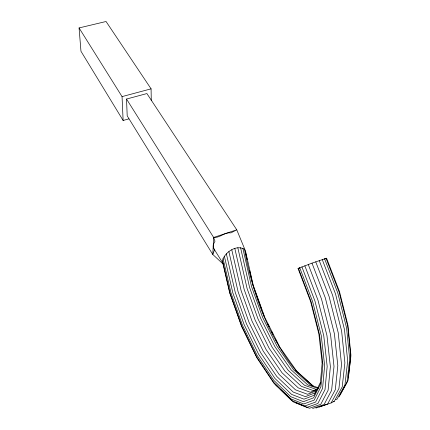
<?xml version="1.0" encoding="UTF-8"?>
<svg xmlns="http://www.w3.org/2000/svg" width="430" height="430" viewBox="0 0 430 430"><rect width="100%" height="100%" fill="white"/><g stroke="black" fill="none" stroke-linecap="round" stroke-linejoin="round"><path stroke-width="0.64" d="M313.475 386.285L296.861 371.343L279.747 347.048L264.783 317.362L253.249 285.332L245.498 251.029L236.763 229.814L146.909 93.563L126.522 99.045L213.651 237.457L212.769 254.458L223.337 264.235M322.285 361.506L320.21 384.624L313.626 397.804L303.403 401.668L290.782 396.707L273.862 380.41L257.248 355.648L242.552 325.548L231.05 293.195L223.062 258.65C226.513 251.373 236.86 244.503 244.53 249.357C252.372 292.894 267.998 335.76 295.845 370.606M348.279 377.986L350.928 355.169L347.961 325.3L339.49 291.567L326.58 258.21L311.992 263.138L298.044 268.476L310.573 301.419L318.866 333.97L322.129 362.721M299.721 267.713L312.583 301.494L321.248 335.556L324.629 365.591L322.565 388.397L315.631 402.039L304.908 405.931L291.701 400.615L274.12 383.565L256.866 357.771L241.628 326.51L229.706 292.948L222.783 263.047L222.525 260.988L223.062 258.65M320.484 382.308L314.002 395.304L303.967 399.169L291.588 394.391L274.942 378.459L258.602 354.202L244.149 324.671L232.84 292.9L224.369 256.194M319.291 407L331.111 402.937L338.931 388.564L341.522 364.452L338.206 332.643L329.106 296.576L315.733 261.805M331.111 402.937L334.33 401.276L342.221 386.909L344.887 362.856L341.635 331.154L332.589 295.233L319.232 260.58M340.329 394.267L348.09 380.254L350.789 357.018L347.757 326.537L339.109 292.083L326.042 258.322M339.098 396.788L346.962 382.603L349.681 359.002L346.58 327.993L337.765 292.911L324.564 258.779M326.58 258.21L324.79 259.01M317.775 388.913L313.465 390.639L301.371 386.333L285.079 371.321L269.148 348.257L255.108 320.027L244.202 289.573L234.818 248.454M317.039 389.548L310.299 392.235L298.253 387.865L281.999 372.745L266.089 349.558L252.044 321.199L241.117 290.621L231.765 249.771M316.743 390.639L307.541 394.288L295.458 389.811L279.161 374.492L263.181 351.047L249.067 322.414L238.053 291.562L228.878 251.593M315.276 392.778L305.381 396.654L293.185 392.036L276.753 376.443L260.628 352.638L246.368 323.602L235.231 292.341L226.352 253.781M335.803 399.615L337.055 399.18L344.962 384.877L347.671 360.996L344.489 329.568L335.54 293.986L322.242 259.548M312.588 408.5L324.08 404.522L331.616 390.311L334.008 366.435L330.6 334.916L321.543 299.156L308.272 264.488M333.078 401.711L334.33 401.276M315.932 408.065L327.612 404.044L335.309 389.725L337.813 365.672L334.438 333.927L325.333 297.915L311.992 263.138M213.651 237.457L236.763 229.814L230.942 232.872C224.503 232.017 220.015 238.01 213.651 237.457L214.978 241.251L213.715 243.702L213.205 246.041L213.484 248.099L223.471 264.127M299.694 268.014L298.044 268.476M151.274 100.738L151.08 88.843L106.054 21.5L79.072 27.934L80.969 51.256L123.12 120.475L128.919 118.873M79.072 27.934L122.05 96.61L151.08 88.843M318.125 387.688L310.53 385.065L293.615 369.811L277.14 346.338L262.692 317.593L251.534 286.563L242.843 248.201M318.27 388.543L307.729 384.888L291.094 369.805L274.872 346.591L260.618 318.162L249.594 287.471L240.558 247.642M316.819 389.601L304.607 385.318L288.181 370.316L272.147 347.246L258.032 318.995L247.094 288.498L237.817 247.728M295.684 402.695L309.503 408.269L320.753 404.329L328.101 390.273L330.374 366.677L326.956 335.54L317.99 300.21L304.832 265.756M295.582 370.337L312.825 385.844M275.431 384.56L277.791 386.844M280.623 389.585L293.362 401.932L306.88 407.393L317.872 403.48L325.01 389.623L327.176 366.392L323.763 335.76L314.932 301.011L301.914 266.858M213.484 248.099L214.527 249.749L212.769 254.458L127.199 115.858L126.522 99.045M267.659 323.645L269.153 326.612M271.545 331.358L273.039 334.32M275.431 339.066L277.823 343.812M278.42 345L279.618 347.375M298.404 268.261L311.094 301.634L319.576 334.943L322.909 364.339L320.925 386.694L314.179 400.099L303.72 403.974L290.82 398.836L273.582 382.152L256.656 356.862L241.692 326.171L229.986 293.212L222.525 260.988M253.152 285.713L261.956 310.18M262.407 311.438L264.439 317.082M245.691 253.093L247.169 259.623M249.679 270.723L251.448 278.559M251.743 279.865L252.335 282.478M252.63 283.784L252.926 285.085M245.498 251.029L245.595 252.061M122.05 96.61L123.12 120.475"/></g></svg>
